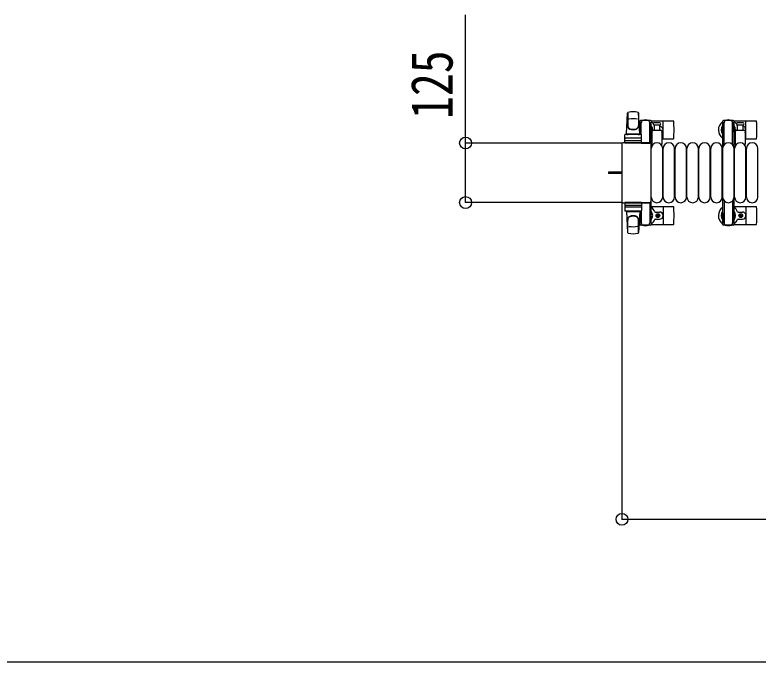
# Model space of a CAD drawing. Units: millimetres, scale not verified. Extents: x -16820 to 16820, y -11880 to 11880.
# Drawn here: x 11875 to 13437, y -5448 to -4088 of the extents above; entities that cross this region are included whole.
import ezdxf
from ezdxf.enums import TextEntityAlignment as Align

# ---------------------------------------------------------------- set-up
doc = ezdxf.new("R2010")
doc.units = ezdxf.units.MM
doc.header["$LTSCALE"] = 50
for name, color, linetype in [('0-3_YKK_13', 4, 'Continuous'), ('0-4_YKK_A1', 4, 'Continuous'), ('0-5_YKK_D', 6, 'Continuous')]:
    doc.layers.add(name, color=color, linetype=linetype)
doc.styles.add('ＭＳ ゴシック', font='')
doc.styles.get('ＭＳ ゴシック').set_extended_font_data('MS Gothic')

msp = doc.modelspace()

# ---------------------------------------------------------------- linework, layer by layer
at = {"layer": '0-3_YKK_13'}
for p, q in [((13160.08, -4338.5), (13162.51, -4294.47)), ((13162.58, -4294.89), (13162.58, -4320.63)), ((13185.58, -4294.12), (13185.58, -4321.31)), ((13188.08, -4338.5), (13185.64, -4294.47)), ((13189.28, -4318.3), (13190.08, -4318.3)), ((13189.28, -4328.81), (13189.28, -4318.3)), ((13210.38, -4310), (13189.78, -4310)), ((13190.08, -4331.8), (13190.08, -4314.8)), ((13191.08, -4339.63), (13191.08, -4315)), ((13209.08, -4314.8), (13212.38, -4314.8)), ((13209.08, -4357.5), (13209.08, -4315)), ((13210.08, -4331.8), (13210.08, -4314.8)), ((13210.88, -4318.3), (13210.08, -4318.3)), ((13210.88, -4328.81), (13210.88, -4318.3)), ((13212.11, -4311), (13258.18, -4311)), ((13212.38, -4314.8), (13212.38, -4312)), ((13217.83, -4319), (13230.33, -4319)), ((13218.58, -4330.5), (13218.58, -4319)), ((13229.58, -4319), (13229.58, -4330.5)), ((13237.08, -4347), (13237.08, -4313)), ((13363.28, -4318.3), (13364.08, -4318.3)), ((13363.28, -4328.81), (13363.28, -4318.3)), ((13384.38, -4310), (13363.78, -4310)), ((13364.08, -4331.8), (13364.08, -4314.8)), ((13365.08, -4361.06), (13365.08, -4315)), ((13383.08, -4314.8), (13386.38, -4314.8)), ((13383.08, -4361.06), (13383.08, -4315)), ((13384.08, -4331.8), (13384.08, -4314.8)), ((13384.88, -4318.3), (13384.08, -4318.3)), ((13384.88, -4328.81), (13384.88, -4318.3)), ((13386.11, -4311), (13432.18, -4311)), ((13386.38, -4314.8), (13386.38, -4312)), ((13405.33, -4315), (13392.83, -4315)), ((13392.83, -4319), (13405.33, -4319)), ((13393.58, -4330.5), (13393.58, -4319)), ((13404.58, -4319), (13404.58, -4330.5)), ((13411.08, -4347), (13411.08, -4313)), ((13190.58, -4339.5), (13157.58, -4339.5)), ((13160.08, -4338.5), (13188.08, -4338.5)), ((13161.08, -4339.5), (13161.08, -4338.5)), ((13161.08, -4338.5), (13187.08, -4338.5)), ((13161.08, -4339.5), (13163.48, -4339.5)), ((13184.68, -4339.5), (13187.08, -4339.5)), ((13187.08, -4339.5), (13187.08, -4338.5)), ((13190.88, -4334.8), (13189.28, -4328.81)), ((13190.88, -4334.8), (13191.08, -4334.8)), ((13209.27, -4334.8), (13209.08, -4334.8)), ((13209.27, -4334.8), (13210.88, -4328.81)), ((13214.08, -4360.33), (13214.08, -4332.5)), ((13216.08, -4330.5), (13232.08, -4330.5)), ((13234.08, -4332.5), (13234.08, -4360.33)), ((13364.88, -4334.8), (13363.28, -4328.81)), ((13364.88, -4334.8), (13365.08, -4334.8)), ((13383.27, -4334.8), (13383.08, -4334.8)), ((13383.27, -4334.8), (13384.88, -4328.81)), ((13389.08, -4360.33), (13389.08, -4332.5)), ((13391.08, -4330.5), (13407.08, -4330.5)), ((13409.08, -4332.5), (13409.08, -4360.33)), ((13156.58, -4357.5), (13156.58, -4340.5)), ((13157.52, -4352), (13190.69, -4352)), ((13190.58, -4347.5), (13157.58, -4347.5)), ((13191.58, -4357.5), (13191.58, -4340.5)), ((13212.08, -4349), (13214.08, -4349)), ((13234.08, -4349), (13258.18, -4349)), ((13386.08, -4349), (13389.08, -4349)), ((13409.08, -4349), (13432.18, -4349)), ((13150.08, -4359.5), (13150.08, -4480.5)), ((13150.08, -4359.5), (13150.08, -4359.5)), ((13209.08, -4357), (13152.57, -4357)), ((13152.57, -4357), (13152.57, -4357)), ((13191.58, -4357.5), (13156.58, -4357.5)), ((13191.08, -4357.5), (13209.08, -4357.5)), ((13209.08, -4357), (13209.08, -4357)), ((13211.58, -4480.5), (13211.58, -4359.5)), ((13211.58, -4359.5), (13211.58, -4359.5)), ((13212.08, -4471), (13212.08, -4369)), ((13236.08, -4471), (13236.08, -4369)), ((13237.08, -4471), (13237.08, -4369)), ((13261.08, -4471), (13261.08, -4369)), ((13262.08, -4471), (13262.08, -4369)), ((13286.08, -4471), (13286.08, -4369)), ((13287.08, -4471), (13287.08, -4369)), ((13311.08, -4471), (13311.08, -4369)), ((13312.08, -4471), (13312.08, -4369)), ((13336.08, -4471), (13336.08, -4369)), ((13337.08, -4471), (13337.08, -4369)), ((13361.08, -4471), (13361.08, -4369)), ((13362.08, -4471), (13362.08, -4369)), ((13386.08, -4471), (13386.08, -4369)), ((13387.08, -4471), (13387.08, -4369)), ((13411.08, -4471), (13411.08, -4369)), ((13412.08, -4471), (13412.08, -4369)), ((13436.08, -4471), (13436.08, -4369)), ((13122.08, -4418.5), (13122.08, -4421.5)), ((13137.58, -4421.5), (13122.08, -4421.5)), ((13136.93, -4418.5), (13136.93, -4421.5)), ((13150.08, -4421.5), (13137.58, -4421.5)), ((13365.08, -4478.94), (13365.08, -4525)), ((13383.08, -4478.94), (13383.08, -4525)), ((13150.08, -4480.5), (13150.08, -4480.5)), ((13152.57, -4483), (13209.08, -4483)), ((13152.57, -4483), (13152.57, -4483)), ((13191.58, -4482.5), (13156.58, -4482.5)), ((13156.58, -4482.5), (13156.58, -4499.5)), ((13157.52, -4488), (13190.69, -4488)), ((13190.58, -4492.5), (13157.58, -4492.5)), ((13191.08, -4482.5), (13209.08, -4482.5)), ((13191.58, -4482.5), (13191.58, -4499.5)), ((13209.08, -4482.5), (13209.08, -4525)), ((13209.08, -4483), (13209.08, -4483)), ((13211.58, -4480.5), (13211.58, -4480.5)), ((13212.08, -4491), (13258.18, -4491)), ((13237.08, -4493), (13237.08, -4527)), ((13386.08, -4491), (13432.18, -4491)), ((13411.08, -4493), (13411.08, -4527)), ((13190.58, -4500.5), (13157.58, -4500.5)), ((13160.08, -4501.5), (13188.08, -4501.5)), ((13160.08, -4501.5), (13162.51, -4545.53)), ((13161.08, -4500.5), (13163.48, -4500.5)), ((13161.08, -4500.5), (13161.08, -4501.5)), ((13161.08, -4501.5), (13187.08, -4501.5)), ((13184.68, -4500.5), (13187.08, -4500.5)), ((13188.08, -4501.5), (13185.64, -4545.53)), ((13187.08, -4500.5), (13187.08, -4501.5)), ((13190.88, -4505.2), (13189.28, -4511.19)), ((13189.28, -4511.19), (13189.28, -4521.7)), ((13190.08, -4508.2), (13190.08, -4525.2)), ((13190.88, -4505.2), (13191.08, -4505.2)), ((13191.08, -4500.37), (13191.08, -4525)), ((13209.27, -4505.2), (13209.08, -4505.2)), ((13209.27, -4505.2), (13210.88, -4511.19)), ((13210.08, -4508.2), (13210.08, -4525.2)), ((13210.88, -4511.19), (13210.88, -4521.7)), ((13220.37, -4502.5), (13229.58, -4502.5)), ((13224.76, -4510.44), (13223.88, -4510.44)), ((13227.4, -4509.56), (13228.28, -4509.56)), ((13364.88, -4505.2), (13363.28, -4511.19)), ((13363.28, -4511.19), (13363.28, -4521.7)), ((13364.08, -4508.2), (13364.08, -4525.2)), ((13364.88, -4505.2), (13365.08, -4505.2)), ((13383.27, -4505.2), (13383.08, -4505.2)), ((13383.27, -4505.2), (13384.88, -4511.19)), ((13384.08, -4508.2), (13384.08, -4525.2)), ((13384.88, -4511.19), (13384.88, -4521.7)), ((13394.37, -4502.5), (13403.58, -4502.5)), ((13398.76, -4510.44), (13397.88, -4510.44)), ((13401.4, -4509.56), (13402.28, -4509.56)), ((13162.58, -4545.11), (13162.58, -4519.37)), ((13185.58, -4545.88), (13185.58, -4518.69)), ((13189.28, -4521.7), (13190.08, -4521.7)), ((13209.08, -4525.2), (13212.38, -4525.2)), ((13210.88, -4521.7), (13210.08, -4521.7)), ((13212.38, -4525.2), (13212.38, -4528)), ((13220.37, -4517.5), (13229.58, -4517.5)), ((13363.28, -4521.7), (13364.08, -4521.7)), ((13383.08, -4525.2), (13386.38, -4525.2)), ((13384.88, -4521.7), (13384.08, -4521.7)), ((13386.38, -4525.2), (13386.38, -4528)), ((13394.37, -4517.5), (13403.58, -4517.5)), ((13210.38, -4530), (13189.78, -4530)), ((13212.11, -4529), (13258.18, -4529)), ((13384.38, -4530), (13363.78, -4530)), ((13386.11, -4529), (13432.18, -4529))]:
    msp.add_line(p, q, dxfattribs=at)
for points in [[(13187.78, -4312), (13187.78, -4314.8), (13191.08, -4314.8)], [(13230.33, -4315), (13224.08, -4315), (13217.83, -4315)], [(13361.78, -4312), (13361.78, -4314.8), (13365.08, -4314.8)], [(13150.08, -4418.5), (13137.58, -4418.5), (13122.08, -4418.5)], [(13223.88, -4510.44), (13223.88, -4509.56), (13224.76, -4509.56)], [(13225.64, -4508.68), (13225.64, -4507.8), (13226.52, -4507.8), (13226.52, -4508.68)], [(13226.52, -4511.32), (13226.52, -4512.2), (13225.64, -4512.2), (13225.64, -4511.32)], [(13228.28, -4509.56), (13228.28, -4510.44), (13227.4, -4510.44)], [(13397.88, -4510.44), (13397.88, -4509.56), (13398.76, -4509.56)], [(13399.64, -4508.68), (13399.64, -4507.8), (13400.52, -4507.8), (13400.52, -4508.68)], [(13400.52, -4511.32), (13400.52, -4512.2), (13399.64, -4512.2), (13399.64, -4511.32)], [(13402.28, -4509.56), (13402.28, -4510.44), (13401.4, -4510.44)], [(13187.78, -4528), (13187.78, -4525.2), (13191.08, -4525.2)], [(13361.78, -4528), (13361.78, -4525.2), (13365.08, -4525.2)]]:
    msp.add_lwpolyline(points, dxfattribs=at)
for centre in [(13226.08, -4510), (13400.08, -4510)]:
    msp.add_circle(centre, 4, dxfattribs=at)
for centre, radius, start, end in [((13174.08, -4342), 50, 78.05356, 101.94644), ((13174.08, -4342), 50, 78.02262, 101.94644), ((13164.01, -4294.56), 1.5, 101.97738, 176.83138), ((13174.08, -4356.6), 50, 79.12335, 100.54947), ((13184.14, -4294.56), 1.5, 3.16862, 78.02262), ((13170.58, -4320.44), 8, 180, 263.72071), ((13170.58, -4321.31), 8, 180, 263.72071), ((13177.58, -4320.44), 8, 276.27929, 0), ((13177.58, -4321.31), 8, 276.27929, 0), ((13200.08, -4330), 21, 125.85347, 129.53368), ((13200.08, -4330), 15, 143.1301, 149.27754), ((13189.78, -4312), 2, 90, 180), ((13196.08, -4315), 5, 90, 180), ((13200.08, -4330), 21, 72.24721, 107.75279), ((13204.08, -4315), 5, 0, 90), ((13210.38, -4312), 2, 0, 90), ((13200.08, -4330), 15, 357.02005, 36.8699), ((13200.08, -4330), 21, 40.83479, 54.14653), ((13217.83, -4317), 2, 90, 180), ((13217.83, -4317), 2, 180, 270), ((13200.08, -4330), 21, 28.24251, 31.58821), ((13229.58, -4330), 7.5, 306.86994, 90), ((13230.33, -4317), 2, 0, 90), ((13230.33, -4317), 2, 270, 0), ((13258.18, -4312), 1, 5.73917, 90), ((13079.08, -4330), 181, 354.26083, 5.73917), ((13374.08, -4330), 21, 125.85347, 235.1501), ((13374.08, -4330), 15, 143.1301, 216.8699), ((13363.78, -4312), 2, 90, 180), ((13370.08, -4315), 5, 90, 180), ((13374.08, -4330), 21, 72.24721, 107.75279), ((13378.08, -4315), 5, 0, 90), ((13384.38, -4312), 2, 0, 90), ((13374.08, -4330), 15, 323.1301, 36.8699), ((13374.08, -4330), 21, 36.9292, 54.14653), ((13392.83, -4317), 2, 90, 180), ((13392.83, -4317), 2, 180, 270), ((13374.08, -4330), 21, 22.72842, 32.5406), ((13394.37, -4321.5), 1, 202.72842, 217.66294), ((13403.58, -4330), 7.5, 317.16663, 82.33771), ((13405.33, -4317), 2, 0, 90), ((13405.33, -4317), 2, 270, 0), ((13432.18, -4312), 1, 5.73917, 90), ((13253.08, -4330), 181, 354.26083, 5.73917), ((13157.58, -4340.5), 1, 90, 180), ((13174.08, -4288.63), 40, 263.72071, 276.27929), ((13174.08, -4289.5), 40, 263.72071, 276.27929), ((13190.58, -4340.5), 1, 0, 90), ((13200.08, -4330), 15, 323.1301, 338.96058), ((13216.08, -4332.5), 2, 90, 180), ((13226.08, -4330), 4, 352.81959, 28.95488), ((13232.08, -4332.5), 2, 0, 90), ((13391.08, -4332.5), 2, 90, 180), ((13407.08, -4332.5), 2, 0, 90), ((13157.58, -4348.5), 1, 90, 180), ((13190.58, -4348.5), 1, 0, 90), ((13200.08, -4330), 21, 304.8499, 311.81033), ((13258.18, -4348), 1, 270, 354.26083), ((13374.08, -4330), 21, 304.8499, 315.58471), ((13432.18, -4348), 1, 270, 354.26083), ((13224.08, -4369), 12, 0, 180), ((13215.08, -4360.33), 1, 180, 258.06047), ((13233.08, -4360.33), 1, 281.93946, 0), ((13249.08, -4369), 12, 0, 180), ((13274.08, -4369), 12, 0, 180), ((13299.08, -4369), 12, 0, 180), ((13324.08, -4369), 12, 0, 180), ((13349.08, -4369), 12, 0, 180), ((13374.08, -4369), 12, 0, 180), ((13399.08, -4369), 12, 0, 180), ((13390.08, -4360.33), 1, 180, 258.06047), ((13408.08, -4360.33), 1, 281.93946, 0), ((13424.08, -4369), 12, 0, 180), ((13224.08, -4471), 12, 180, 0), ((13249.08, -4471), 12, 180, 0), ((13274.08, -4471), 12, 180, 0), ((13299.08, -4471), 12, 180, 0), ((13324.08, -4471), 12, 180, 0), ((13349.08, -4471), 12, 180, 0), ((13374.08, -4471), 12, 180, 0), ((13399.08, -4471), 12, 180, 0), ((13424.08, -4471), 12, 180, 0), ((13157.58, -4491.5), 1, 180, 270), ((13190.58, -4491.5), 1, 270, 0), ((13200.08, -4510), 21, 22.72842, 55.1501), ((13258.18, -4492), 1, 5.73917, 90), ((13079.08, -4510), 181, 354.26083, 5.73917), ((13374.08, -4510), 21, 124.8499, 234.14653), ((13374.08, -4510), 21, 22.72842, 55.1501), ((13432.18, -4492), 1, 5.73917, 90), ((13253.08, -4510), 181, 354.26083, 5.73917), ((13157.58, -4499.5), 1, 180, 270), ((13170.58, -4518.69), 8, 96.27929, 180), ((13174.08, -4550.5), 40, 83.72071, 96.27929), ((13174.08, -4551.37), 40, 83.72071, 96.27929), ((13177.58, -4518.69), 8, 0, 83.72071), ((13190.58, -4499.5), 1, 270, 0), ((13200.08, -4510), 15, 323.1301, 36.8699), ((13220.37, -4501.5), 1, 202.72842, 270), ((13224.76, -4508.68), 0.88, 270, 0), ((13224.76, -4511.32), 0.88, 0, 90), ((13227.4, -4508.68), 0.88, 180, 270), ((13227.4, -4511.32), 0.88, 90, 180), ((13229.58, -4510), 7.5, 270, 90), ((13374.08, -4510), 15, 143.1301, 216.8699), ((13374.08, -4510), 15, 323.1301, 36.8699), ((13394.37, -4501.5), 1, 202.72842, 270), ((13398.76, -4508.68), 0.88, 270, 0), ((13398.76, -4511.32), 0.88, 0, 90), ((13401.4, -4508.68), 0.88, 180, 270), ((13401.4, -4511.32), 0.88, 90, 180), ((13403.58, -4510), 7.5, 270, 90), ((13170.58, -4519.56), 8, 96.27929, 180), ((13177.58, -4519.56), 8, 0, 83.72071), ((13200.08, -4510), 21, 230.46632, 234.14653), ((13200.08, -4510), 15, 210.72246, 216.8699), ((13196.08, -4525), 5, 180, 270), ((13204.08, -4525), 5, 270, 0), ((13200.08, -4510), 21, 305.85347, 337.27158), ((13220.37, -4518.5), 1, 90, 157.27158), ((13370.08, -4525), 5, 180, 270), ((13378.08, -4525), 5, 270, 0), ((13374.08, -4510), 21, 305.85347, 337.27158), ((13394.37, -4518.5), 1, 90, 157.27158), ((13174.08, -4483.4), 50, 259.45053, 280.87665), ((13189.78, -4528), 2, 180, 270), ((13200.08, -4510), 21, 252.24721, 287.75279), ((13210.38, -4528), 2, 270, 0), ((13258.18, -4528), 1, 270, 354.26083), ((13363.78, -4528), 2, 180, 270), ((13374.08, -4510), 21, 252.24721, 287.75279), ((13384.38, -4528), 2, 270, 0), ((13432.18, -4528), 1, 270, 354.26083), ((13164.01, -4545.44), 1.5, 183.16862, 258.02262), ((13174.08, -4498), 50, 258.05356, 281.97738), ((13174.08, -4498), 50, 258.05356, 281.94644), ((13184.14, -4545.44), 1.5, 281.97738, 356.83138)]:
    msp.add_arc(centre, radius, start, end, dxfattribs=at)
for centre, major_axis, start_param, end_param in [((13152.58, -4359.5), (1.77, -1.77), 2.358058, 3.9251274), ((13209.07, -4359.5), (-1.77, -1.77), 2.358058, 3.9251274), ((13152.58, -4480.5), (-1.77, -1.77), 5.4996506, 7.06672), ((13209.07, -4480.5), (1.77, -1.77), 5.4996506, 7.06672)]:
    msp.add_ellipse(centre, major_axis=major_axis, ratio=0.997169, start_param=start_param, end_param=end_param, dxfattribs=at)
at = {"layer": '0-4_YKK_A1'}
for p, q in [((13188.08, -4315), (13188.08, -4339.5)), ((13190.08, -4315), (13188.08, -4315)), ((13212.08, -4315), (13210.08, -4315)), ((13212.08, -4525), (13212.08, -4315)), ((13362.08, -4315), (13362.08, -4525)), ((13364.08, -4315), (13362.08, -4315)), ((13386.08, -4315), (13384.08, -4315)), ((13386.08, -4525), (13386.08, -4315)), ((13188.08, -4500.5), (13188.08, -4525)), ((13188.08, -4525), (13191.08, -4525)), ((13209.08, -4525), (13212.08, -4525)), ((13362.08, -4525), (13365.08, -4525)), ((13383.08, -4525), (13386.08, -4525))]:
    msp.add_line(p, q, dxfattribs=at)
at = {"layer": '0-5_YKK_D'}
for p, q in [((13151.58, -4357.5), (12821.08, -4357.5)), ((13151.58, -4482.5), (12821.08, -4482.5)), ((13150.58, -4481.5), (13150.58, -5149)), ((13150.58, -5148), (13947.58, -5148)), ((13947.58, -5448), (8236.58, -5448))]:
    msp.add_line(p, q, dxfattribs=at)
msp.add_lwpolyline([(12822.08, -4482.5), (12822.08, -4357.5), (12822.08, -4088.3)], dxfattribs=at)
for centre in [(12822.08, -4357.5), (12822.08, -4482.5), (13150.58, -5148)]:
    msp.add_circle(centre, 12.5, dxfattribs=at)

# ---------------------------------------------------------------- texts
at = {"layer": '0-5_YKK_D', "style": 'ＭＳ ゴシック', "width": 0.8}
msp.add_text('125', height=87.98, rotation=90, dxfattribs=at).set_placement((12821.28, -4306.7), align=Align.BOTTOM_LEFT)

doc.saveas('drawing.dxf')
